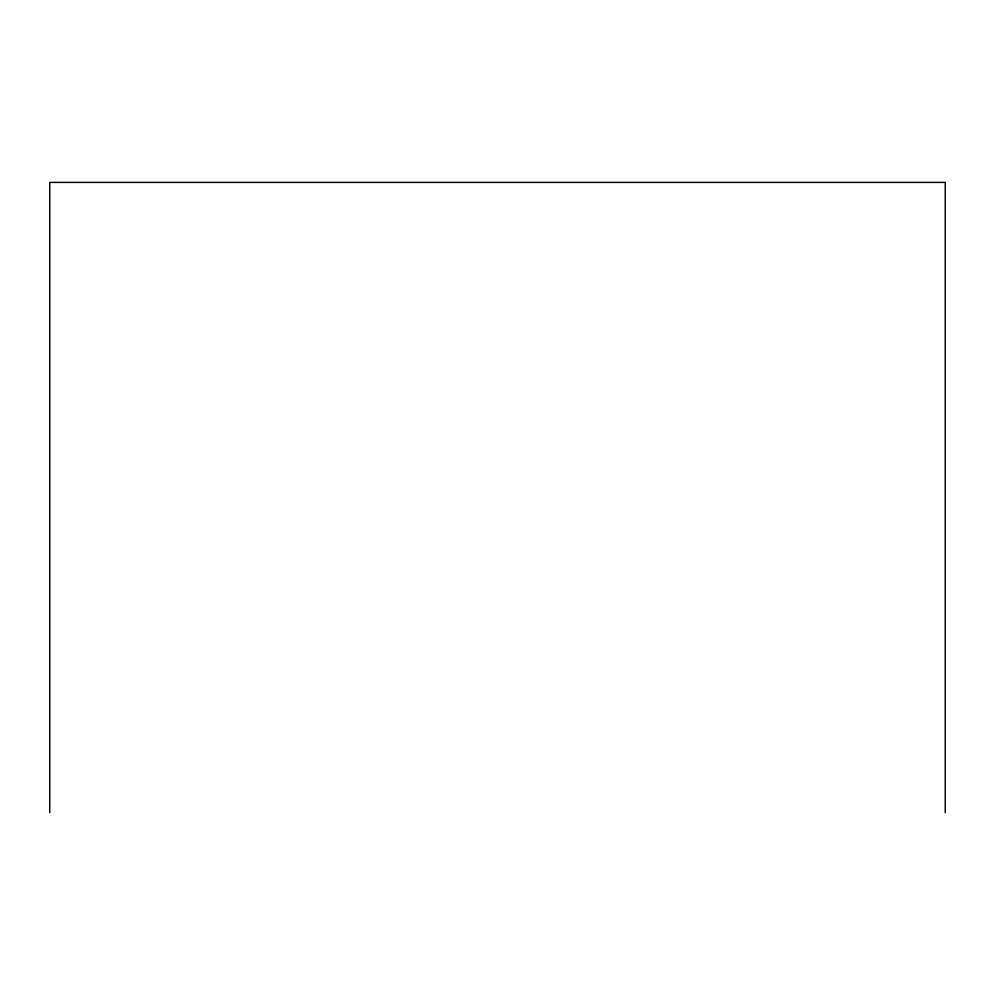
<?xml version="1.0" encoding="UTF-8"?>
<svg xmlns="http://www.w3.org/2000/svg" width="995" height="995" viewBox="0 0 995 995"><rect width="100%" height="100%" fill="white"/><g stroke="black" fill="none" stroke-linecap="round" stroke-linejoin="round"><path stroke-width="1.49" d="M945.25 812.604L945.25 182.396L49.75 182.396L49.75 812.604"/></g></svg>
